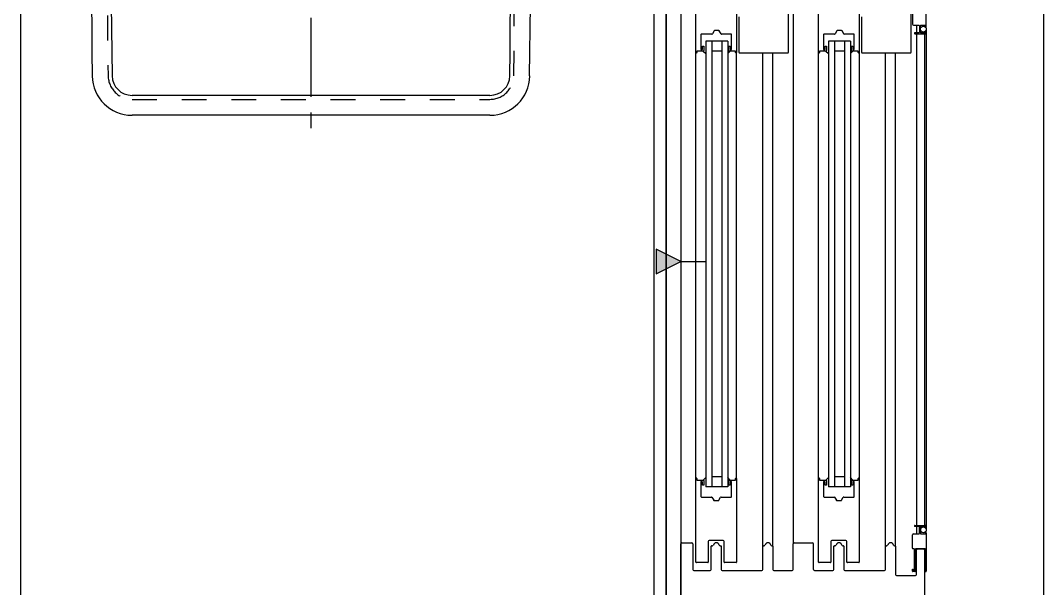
# Model space of a CAD drawing. Header units: millimetres. Extents: x -33000 to 294000, y 0 to 42408.
# Drawn here: x 143168 to 144198, y 13404 to 13975 of the extents above; entities that cross this region are included whole.
import ezdxf

# ---------------------------------------------------------------- set-up
doc = ezdxf.new("R2010")
doc.units = ezdxf.units.MM
doc.header["$LTSCALE"] = 50
doc.linetypes.add('CENTER', pattern=[50.8, 31.75, -6.35, 6.35, -6.35])
doc.linetypes.add('HIDDEN', pattern=[2, 1, -1])
doc.layers.add('arch', color=8, linetype='Continuous')

msp = doc.modelspace()

# ---------------------------------------------------------------- hatches: boundary and pattern name
at = {"layer": 'arch'}
h = msp.add_hatch(color=256, dxfattribs=at)
h.dxf.hatch_style = 1
h.paths.add_polyline_path([(143808.3, 13745), (143808.3, 13720), (143833.3, 13732.5)])

# ---------------------------------------------------------------- linework, layer by layer
for p, q in [((143168.3, 15519.5), (143168.3, 13099.6)), ((143806.3, 12461.7), (143806.3, 15519.5)), ((143818.3, 12449.6), (143818.3, 15519.6)), ((143818.3, 15519.5), (143818.3, 12461.7)), ((143818.3, 12449.6), (143818.3, 15519.5)), ((143833.3, 15519.6), (143833.3, 12449.6)), ((144198.3, 14599.6), (144198.3, 13369.6)), ((143833.3, 14520.6), (143833.3, 13448.6)), ((143946.3, 14520.6), (143946.3, 13448.6)), ((143848.3, 13942.6), (143848.3, 14026.6)), ((143941.3, 14026.6), (143941.3, 13942.6)), ((143971.8, 13942.6), (143971.8, 14026.6)), ((144064.8, 14026.6), (144064.8, 13942.6)), ((144080.3, 13969), (144080.3, 14007.5)), ((143889.3, 13986.2), (143889.3, 13942.6)), ((143891.8, 13942.6), (143891.8, 13978.6)), ((144012.8, 13986.2), (144012.8, 13942.6)), ((144015.3, 13942.6), (144015.3, 13978.6)), ((144066.3, 13984.5), (144066.3, 13971)), ((144067.3, 13970), (144072.8, 13970)), ((144070.3, 13970), (144070.3, 13962.5)), ((144073.3, 13969.5), (144073.3, 13963)), ((144074.3, 13963), (144074.3, 13969.5)), ((144074.8, 13970), (144079.3, 13970)), ((144079.3, 13970), (144079.3, 13969)), ((143853.3, 13960.6), (143853.3, 13945.6)), ((143864.5, 13961.1), (143853.8, 13961.1)), ((143866.7, 13964.4), (143864.9, 13961.4)), ((143871.5, 13964.6), (143867.1, 13964.6)), ((143873.7, 13961.4), (143871.9, 13964.4)), ((143883.8, 13961.1), (143874.1, 13961.1)), ((143884.3, 13945.6), (143884.3, 13960.6)), ((143976.8, 13960.6), (143976.8, 13945.6)), ((143988, 13961.1), (143977.3, 13961.1)), ((143990.2, 13964.4), (143988.4, 13961.4)), ((143995, 13964.6), (143990.6, 13964.6)), ((143997.2, 13961.4), (143995.4, 13964.4)), ((144007.3, 13961.1), (143997.6, 13961.1)), ((144007.8, 13945.6), (144007.8, 13960.6)), ((144072.8, 13962.5), (144068.8, 13962.5)), ((144068.8, 13961.5), (144079.3, 13961.5)), ((144070.3, 13961.5), (144070.3, 13467.1)), ((144079.3, 13962.5), (144074.8, 13962.5)), ((144078.3, 13961.5), (144078.3, 13467.1)), ((144079.3, 13963), (144079.3, 13962.5)), ((144080.3, 13966.1), (144080.3, 13462.6)), ((144080.3, 13962.5), (144080.3, 13963)), ((143854.8, 13946.1), (143854.8, 13949.1)), ((143854.8, 13949.1), (143856.3, 13949.1)), ((143856.3, 13949.1), (143856.3, 13944.6)), ((143880.3, 13954.1), (143858.3, 13954.1)), ((143858.3, 13954.1), (143858.3, 13505.9)), ((143864.3, 13954.1), (143864.3, 13505.9)), ((143874.3, 13954.1), (143874.3, 13505.9)), ((143880.3, 13954.1), (143880.3, 13505.9)), ((143881.3, 13944.6), (143881.3, 13949.1)), ((143881.3, 13949.1), (143882.8, 13949.1)), ((143882.8, 13949.1), (143882.8, 13946.1)), ((143978.3, 13946.1), (143978.3, 13949.1)), ((143978.3, 13949.1), (143979.8, 13949.1)), ((143979.8, 13949.1), (143979.8, 13944.6)), ((144003.8, 13954.1), (143981.8, 13954.1)), ((143981.8, 13954.1), (143981.8, 13505.9)), ((143987.8, 13954.1), (143987.8, 13505.9)), ((143997.8, 13954.1), (143997.8, 13505.9)), ((144003.8, 13954.1), (144003.8, 13505.9)), ((144004.8, 13944.6), (144004.8, 13949.1)), ((144004.8, 13949.1), (144006.3, 13949.1)), ((144006.3, 13949.1), (144006.3, 13946.1)), ((143848.3, 13514.1), (143848.3, 13942.6)), ((143855.8, 13944.1), (143849.3, 13944.1)), ((143849.3, 13944.1), (143849.3, 13942.6)), ((143853.3, 13945.6), (143854.3, 13945.6)), ((143855.7, 13944.1), (143858.3, 13941.5)), ((143874.3, 13944.1), (143864.3, 13944.1)), ((143882.9, 13944.1), (143880.3, 13941.5)), ((143888.3, 13944.1), (143881.8, 13944.1)), ((143883.3, 13945.6), (143884.3, 13945.6)), ((143888.3, 13942.6), (143888.3, 13944.1)), ((143889.3, 13514.1), (143889.3, 13942.6)), ((143940.8, 13942.1), (143892.3, 13942.1)), ((143915.8, 13446.1), (143915.8, 13942.1)), ((143925.8, 13446.1), (143925.8, 13942.1)), ((143971.8, 13514.1), (143971.8, 13942.6)), ((143979.3, 13944.1), (143972.8, 13944.1)), ((143972.8, 13944.1), (143972.8, 13942.6)), ((143976.8, 13945.6), (143977.8, 13945.6)), ((143979.2, 13944.1), (143981.8, 13941.5)), ((143997.8, 13944.1), (143987.8, 13944.1)), ((144006.4, 13944.1), (144003.8, 13941.5)), ((144011.8, 13944.1), (144005.3, 13944.1)), ((144006.8, 13945.6), (144007.8, 13945.6)), ((144011.8, 13942.6), (144011.8, 13944.1)), ((144012.8, 13942.6), (144012.8, 13514.1)), ((144064.3, 13942.1), (144015.8, 13942.1)), ((144039.3, 13446.1), (144039.3, 13942.1)), ((144049.3, 13446.1), (144049.3, 13942.1)), ((143641, 13899.5), (143280.6, 13899.5)), ((143641, 13879.5), (143280.6, 13879.5)), ((143833.3, 13732.5), (143808.3, 13745)), ((143808.3, 13745), (143808.3, 13720)), ((143808.3, 13720), (143833.3, 13732.5)), ((143833.3, 13732.5), (143858.3, 13732.5)), ((143848.3, 13430.1), (143848.3, 13514.1)), ((143849.3, 13514.1), (143849.3, 13512.6)), ((143855.7, 13512.6), (143858.3, 13515.2)), ((143874.3, 13515.9), (143864.3, 13515.9)), ((143882.9, 13512.6), (143880.3, 13515.2)), ((143888.3, 13512.6), (143888.3, 13514.1)), ((143889.3, 13514.1), (143889.3, 13430.1)), ((143971.8, 13430.1), (143971.8, 13514.1)), ((143972.8, 13514.1), (143972.8, 13512.6)), ((143979.2, 13512.6), (143981.8, 13515.2)), ((143997.8, 13515.9), (143987.8, 13515.9)), ((144006.4, 13512.6), (144003.8, 13515.2)), ((144011.8, 13512.6), (144011.8, 13514.1)), ((144012.8, 13514.1), (144012.8, 13430.1)), ((143849.3, 13512.6), (143855.8, 13512.6)), ((143854.3, 13511.1), (143853.3, 13511.1)), ((143853.3, 13511.1), (143853.3, 13496.1)), ((143854.8, 13507.6), (143854.8, 13510.6)), ((143856.3, 13507.6), (143854.8, 13507.6)), ((143856.3, 13512.1), (143856.3, 13507.6)), ((143880.3, 13505.9), (143858.3, 13505.9)), ((143881.3, 13507.6), (143881.3, 13512.1)), ((143882.8, 13507.6), (143881.3, 13507.6)), ((143881.8, 13512.6), (143888.3, 13512.6)), ((143882.8, 13510.6), (143882.8, 13507.6)), ((143884.3, 13511.1), (143883.3, 13511.1)), ((143884.3, 13496.1), (143884.3, 13511.1)), ((143972.8, 13512.6), (143979.3, 13512.6)), ((143977.8, 13511.1), (143976.8, 13511.1)), ((143976.8, 13511.1), (143976.8, 13496.1)), ((143978.3, 13507.6), (143978.3, 13510.6)), ((143979.8, 13507.6), (143978.3, 13507.6)), ((143979.8, 13512.1), (143979.8, 13507.6)), ((144003.8, 13505.9), (143981.8, 13505.9)), ((144004.8, 13507.6), (144004.8, 13512.1)), ((144006.3, 13507.6), (144004.8, 13507.6)), ((144005.3, 13512.6), (144011.8, 13512.6)), ((144006.3, 13510.6), (144006.3, 13507.6)), ((144007.8, 13511.1), (144006.8, 13511.1)), ((144007.8, 13496.1), (144007.8, 13511.1)), ((143853.8, 13495.6), (143864, 13495.6)), ((143864.4, 13495.4), (143866.2, 13492.4)), ((143871.4, 13492.4), (143873.2, 13495.4)), ((143873.6, 13495.6), (143883.8, 13495.6)), ((143977.3, 13495.6), (143987.5, 13495.6)), ((143987.9, 13495.4), (143989.7, 13492.4)), ((143994.9, 13492.4), (143996.7, 13495.4)), ((143997.1, 13495.6), (144007.3, 13495.6)), ((143866.6, 13492.1), (143871, 13492.1)), ((143990.1, 13492.1), (143994.5, 13492.1)), ((144068.8, 13467.1), (144079.3, 13467.1)), ((144072.8, 13466.1), (144068.8, 13466.1)), ((144070.3, 13466.1), (144070.3, 13458.6)), ((144073.3, 13459.1), (144073.3, 13465.6)), ((144074.3, 13465.6), (144074.3, 13459.1)), ((144079.3, 13466.1), (144074.8, 13466.1)), ((144079.3, 13465.6), (144079.3, 13466.1)), ((144080.3, 13466.1), (144080.3, 13465.6)), ((143875.8, 13451.9), (143861.8, 13451.9)), ((143999.3, 13451.9), (143985.3, 13451.9)), ((144066.3, 13444.1), (144066.3, 13457.6)), ((144067.3, 13458.6), (144072.8, 13458.6)), ((144074.8, 13458.6), (144079.3, 13458.6)), ((144079.3, 13458.6), (144079.3, 13459.6)), ((144080.3, 13459.6), (144080.3, 13421.1)), ((143833.3, 13384.6), (143833.3, 13448.6)), ((143834.3, 13449.6), (143844.3, 13449.6)), ((143845.3, 13448.6), (143845.3, 13422.6)), ((143860.8, 13450.9), (143860.8, 13430.1)), ((143863.8, 13422.6), (143863.8, 13446.1)), ((143864.3, 13446.6), (143864.9, 13446.6)), ((143872.7, 13446.6), (143873.3, 13446.6)), ((143873.8, 13446.1), (143873.8, 13422.6)), ((143876.8, 13430.1), (143876.8, 13450.9)), ((143915.8, 13422.6), (143915.8, 13446.1)), ((143916.3, 13446.6), (143916.9, 13446.6)), ((143924.7, 13446.6), (143925.3, 13446.6)), ((143925.8, 13446.1), (143925.8, 13422.6)), ((143946.3, 13422.6), (143946.3, 13448.6)), ((143947.3, 13449.6), (143965.8, 13449.6)), ((143966.8, 13422.6), (143966.8, 13448.6)), ((143984.3, 13450.9), (143984.3, 13430.1)), ((143987.3, 13422.6), (143987.3, 13446.1)), ((143987.8, 13446.6), (143988.4, 13446.6)), ((143996.2, 13446.6), (143996.8, 13446.6)), ((143997.3, 13446.1), (143997.3, 13422.6)), ((144000.3, 13430.1), (144000.3, 13450.9)), ((144039.3, 13422.6), (144039.3, 13446.1)), ((144039.8, 13446.6), (144040.4, 13446.6)), ((144048.2, 13446.6), (144048.8, 13446.6)), ((144049.3, 13446.1), (144049.3, 13417.6)), ((144067.8, 13443.6), (144066.8, 13443.6)), ((144068.3, 13421.6), (144068.3, 13443.1)), ((144069.3, 13443.1), (144069.3, 13421.1)), ((144078.8, 13443.6), (144069.8, 13443.6)), ((144070.3, 13417.6), (144070.3, 13442.6)), ((144071.3, 13443.6), (144077.3, 13443.6)), ((144078.3, 13442.6), (144078.3, 13384.6)), ((144079.3, 13421.1), (144079.3, 13443.1)), ((143846.3, 13421.6), (143862.8, 13421.6)), ((143849.3, 13429.6), (143848.8, 13429.6)), ((143860.3, 13429.6), (143848.8, 13429.6)), ((143874.8, 13421.6), (143914.8, 13421.6)), ((143888.8, 13429.6), (143877.3, 13429.6)), ((143926.8, 13421.6), (143945.3, 13421.6)), ((143967.8, 13421.6), (143986.3, 13421.6)), ((143983.8, 13429.6), (143972.3, 13429.6)), ((143998.3, 13421.6), (144038.3, 13421.6)), ((144012.3, 13429.6), (144000.8, 13429.6)), ((144066.3, 13421.1), (144066.3, 13423.1)), ((144066.3, 13423.1), (144067.1, 13423.1)), ((144067.1, 13423.1), (144067.1, 13421.6)), ((144067.1, 13421.6), (144068.3, 13421.6)), ((144050.3, 13416.6), (144069.3, 13416.6)), ((144068.8, 13420.6), (144066.8, 13420.6))]:
    msp.add_line(p, q, dxfattribs=at)
at = {"layer": 'arch', "linetype": 'CENTER', "ltscale": 0.05}
msp.add_line((143460.8, 14739.5), (143460.8, 13859.5), dxfattribs=at)
at = {"layer": 'arch', "linetype": 'HIDDEN', "ltscale": 0.5}
msp.add_line((143280.6, 13895.5), (143641, 13895.5), dxfattribs=at)
at = {"layer": 'arch'}
for centre in [(144077.3, 13966.1), (144077.3, 13462.6)]:
    msp.add_circle(centre, 3, dxfattribs=at)
for centre, radius, start, end in [((175259.5, 14299.5), 32021.2, 179.3192, 180.6808), ((175259.5, 14299.5), 32001.3, 179.3192, 180.6808), ((111662, 14299.5), 32001.2, 359.3192, 0.6808), ((111662, 14299.5), 32021.2, 359.3192, 0.6808), ((144067.3, 13971), 1, 180, 270), ((144072.8, 13969.5), 0.5, 0, 90), ((144074.8, 13969.5), 0.5, 90, 180), ((144079.8, 13969), 0.5, 180, 0), ((143853.8, 13960.6), 0.5, 90, 180), ((143864.5, 13961.6), 0.5, 270, 330.2551), ((143867.1, 13964.1), 0.5, 90, 150.2551), ((143871.5, 13964.1), 0.5, 29.7449, 90), ((143874.1, 13961.6), 0.5, 209.7449, 270), ((143883.8, 13960.6), 0.5, 0, 90), ((143977.3, 13960.6), 0.5, 90, 180), ((143988, 13961.6), 0.5, 270, 330.2551), ((143990.6, 13964.1), 0.5, 90, 150.2551), ((143995, 13964.1), 0.5, 29.7449, 90), ((143997.6, 13961.6), 0.5, 209.7449, 270), ((144007.3, 13960.6), 0.5, 0, 90), ((144068.8, 13962), 0.5, 90, 270), ((144072.8, 13963), 0.5, 270, 0), ((144074.8, 13963), 0.5, 180, 270), ((144079.8, 13963), 0.5, 0, 180), ((144079.3, 13962.5), 1, 270, 0), ((143848.8, 13942.6), 0.5, 180, 0), ((143854.3, 13946.1), 0.5, 270, 0), ((143855.8, 13944.6), 0.5, 270, 0), ((143881.8, 13944.6), 0.5, 180, 270), ((143883.3, 13946.1), 0.5, 180, 270), ((143888.8, 13942.6), 0.5, 180, 0), ((143892.3, 13942.6), 0.5, 180, 270), ((143940.8, 13942.6), 0.5, 270, 0), ((143972.3, 13942.6), 0.5, 180, 0), ((143977.8, 13946.1), 0.5, 270, 0), ((143979.3, 13944.6), 0.5, 270, 0), ((144005.3, 13944.6), 0.5, 180, 270), ((144006.8, 13946.1), 0.5, 180, 270), ((144012.3, 13942.6), 0.5, 180, 0), ((144015.8, 13942.6), 0.5, 180, 270), ((144064.3, 13942.6), 0.5, 270, 0), ((143280.6, 13919.5), 40, 180.6808, 270), ((143280.6, 13919.5), 20, 180.6808, 270), ((143641, 13919.5), 20, 270, 359.3192), ((143641, 13919.5), 40, 270, 359.3192), ((143848.8, 13514.1), 0.5, 90, 180), ((143848.8, 13514.1), 0.5, 0, 90), ((143888.8, 13514.1), 0.5, 0, 180), ((143972.3, 13514.1), 0.5, 90, 180), ((143972.3, 13514.1), 0.5, 0, 90), ((144012.3, 13514.1), 0.5, 0, 180), ((143854.3, 13510.6), 0.5, 0, 90), ((143855.8, 13512.1), 0.5, 0, 90), ((143881.8, 13512.1), 0.5, 90, 180), ((143883.3, 13510.6), 0.5, 90, 180), ((143977.8, 13510.6), 0.5, 0, 90), ((143979.3, 13512.1), 0.5, 0, 90), ((144005.3, 13512.1), 0.5, 90, 180), ((144006.8, 13510.6), 0.5, 90, 180), ((143853.8, 13496.1), 0.5, 180, 270), ((143864, 13495.1), 0.5, 29.7449, 90), ((143873.6, 13495.1), 0.5, 90, 150.2551), ((143883.8, 13496.1), 0.5, 270, 0), ((143977.3, 13496.1), 0.5, 180, 270), ((143987.5, 13495.1), 0.5, 29.7449, 90), ((143997.1, 13495.1), 0.5, 90, 150.2551), ((144007.3, 13496.1), 0.5, 270, 0), ((143866.6, 13492.6), 0.5, 209.7449, 270), ((143871, 13492.6), 0.5, 270, 330.2551), ((143990.1, 13492.6), 0.5, 209.7449, 270), ((143994.5, 13492.6), 0.5, 270, 330.2551), ((144068.8, 13466.6), 0.5, 90, 270), ((144072.8, 13465.6), 0.5, 0, 90), ((144074.8, 13465.6), 0.5, 90, 180), ((144079.3, 13466.1), 1, 0, 90), ((144079.8, 13465.6), 0.5, 180, 0), ((143861.8, 13450.9), 1, 90, 180), ((143875.8, 13450.9), 1, 0, 90), ((143985.3, 13450.9), 1, 90, 180), ((143999.3, 13450.9), 1, 0, 90), ((144067.3, 13457.6), 1, 90, 180), ((144072.8, 13459.1), 0.5, 270, 0), ((144074.8, 13459.1), 0.5, 180, 270), ((144079.8, 13459.6), 0.5, 0, 180), ((143834.3, 13448.6), 1, 90, 180), ((143844.3, 13448.6), 1, 0, 90), ((143864.3, 13446.1), 0.5, 90, 180), ((143864.9, 13447.6), 1, 270, 345.5225), ((143868.8, 13446.6), 3, 14.4775, 165.5225), ((143872.7, 13447.6), 1, 194.4775, 270), ((143873.3, 13446.1), 0.5, 0, 90), ((143916.3, 13446.1), 0.5, 90, 180), ((143916.9, 13447.6), 1, 270, 345.5225), ((143920.8, 13446.6), 3, 14.4775, 165.5225), ((143924.7, 13447.6), 1, 194.4775, 270), ((143925.3, 13446.1), 0.5, 0, 90), ((143947.3, 13448.6), 1, 90, 180), ((143965.8, 13448.6), 1, 0, 90), ((143987.8, 13446.1), 0.5, 90, 180), ((143988.4, 13447.6), 1, 270, 345.5225), ((143992.3, 13446.6), 3, 14.4775, 165.5225), ((143996.2, 13447.6), 1, 194.4775, 270), ((143996.8, 13446.1), 0.5, 359.9997, 90), ((144039.8, 13446.1), 0.5, 90, 180), ((144040.4, 13447.6), 1, 270, 345.5225), ((144044.3, 13446.6), 3, 14.4775, 165.5225), ((144048.2, 13447.6), 1, 194.4775, 270), ((144048.8, 13446.1), 0.5, 0, 90), ((144066.8, 13444.1), 0.5, 180, 270), ((144067.8, 13443.1), 0.5, 0, 90), ((144069.8, 13443.1), 0.5, 90, 180), ((144071.3, 13442.6), 1, 90, 180), ((144077.3, 13442.6), 1, 0, 90), ((144078.8, 13443.1), 0.5, 0, 90), ((143846.3, 13422.6), 1, 180, 270), ((143848.8, 13430.1), 0.5, 180, 270), ((143860.3, 13430.1), 0.5, 270, 0), ((143862.8, 13422.6), 1, 270, 0), ((143874.8, 13422.6), 1, 180, 270), ((143877.3, 13430.1), 0.5, 180, 270), ((143888.8, 13430.1), 0.5, 270, 0), ((143914.8, 13422.6), 1, 270, 0), ((143926.8, 13422.6), 1, 180, 270), ((143945.3, 13422.6), 1, 270, 0), ((143967.8, 13422.6), 1, 180, 270), ((143972.3, 13430.1), 0.5, 180, 270), ((143983.8, 13430.1), 0.5, 270, 0), ((143986.3, 13422.6), 1, 270, 0), ((143998.3, 13422.6), 1, 180, 270), ((144000.8, 13430.1), 0.5, 180, 270), ((144012.3, 13430.1), 0.5, 270, 0), ((144038.3, 13422.6), 1, 270, 0), ((144066.8, 13421.1), 0.5, 180, 270), ((144068.8, 13421.1), 0.5, 270, 0), ((144079.8, 13421.1), 0.5, 180, 0), ((144050.3, 13417.6), 1, 180, 270), ((144069.3, 13417.6), 1, 270, 0)]:
    msp.add_arc(centre, radius, start, end, dxfattribs=at)
at = {"layer": 'arch', "linetype": 'HIDDEN', "ltscale": 0.5}
for centre, radius, start, end in [((175259.5, 14299.5), 32005.3, 179.3192, 180.6808), ((111662, 14299.5), 32005.2, 359.3192, 0.6808), ((143280.6, 13919.5), 24, 180.6808, 270), ((143641, 13919.5), 24, 270, 359.3192)]:
    msp.add_arc(centre, radius, start, end, dxfattribs=at)

doc.saveas('drawing.dxf')
